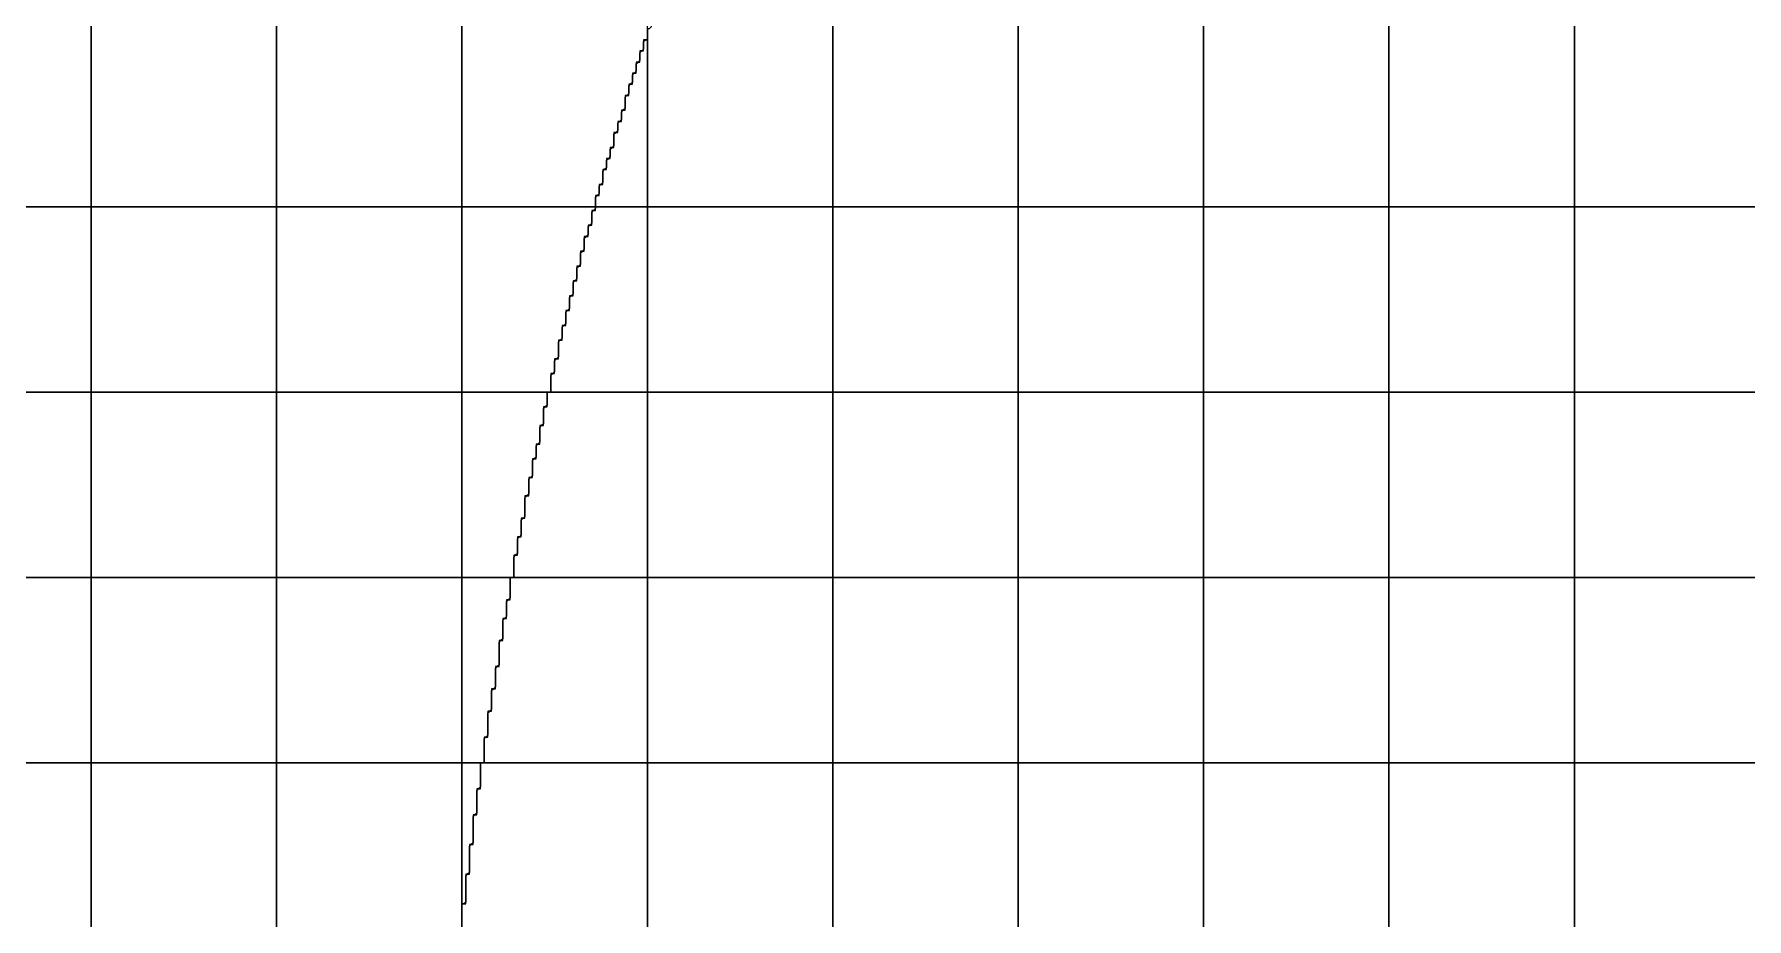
# Model space of a CAD drawing. Header units: metres. Extents: x -2.2 to 1, y -5.2 to 5.1.
# Drawn here: x -1.161 to -0.007, y 1.859 to 2.456 of the extents above; entities that cross this region are included whole.
import ezdxf

# ---------------------------------------------------------------- set-up
doc = ezdxf.new("R2010")
doc.units = ezdxf.units.M

msp = doc.modelspace()

# ---------------------------------------------------------------- linework, layer by layer
at = {"layer": '5', "color": 6}
for points in [[(-0.7479, 2.3395, 0), (-0.6229, 2.3395, 0), (-0.6229, 2.4645, 0), (-0.7454, 2.4645, 0), (-0.7454, 2.4607, 0), (-0.7467, 2.4595, 0), (-0.7479, 2.4595, 0), (-0.7479, 2.3395, 0)], [(-0.6229, 2.3395, 0), (-0.4979, 2.3395, 0), (-0.4979, 2.4645, 0), (-0.6229, 2.4645, 0), (-0.6229, 2.3395, 0)], [(-0.4979, 2.3395, 0), (-0.3729, 2.3395, 0), (-0.3729, 2.4645, 0), (-0.4979, 2.4645, 0), (-0.4979, 2.3395, 0)], [(-0.3729, 2.3395, 0), (-0.2479, 2.3395, 0), (-0.2479, 2.4645, 0), (-0.3729, 2.4645, 0), (-0.3729, 2.3395, 0)], [(-0.2479, 2.3395, 0), (-0.1229, 2.3395, 0), (-0.1229, 2.4645, 0), (-0.2479, 2.4645, 0), (-0.2479, 2.3395, 0)], [(-0.1229, 2.3395, 0), (0.0021, 2.3395, 0), (0.0021, 2.4645, 0), (-0.1229, 2.4645, 0), (-0.1229, 2.3395, 0)], [(-0.7829, 2.3395, 0), (-0.7479, 2.3395, 0), (-0.7479, 2.452, 0), (-0.7504, 2.452, 0), (-0.7504, 2.4457, 0), (-0.7517, 2.4445, 0), (-0.7529, 2.4445, 0), (-0.7529, 2.4383, 0), (-0.7542, 2.437, 0), (-0.7554, 2.437, 0), (-0.7554, 2.4308, 0), (-0.7567, 2.4295, 0), (-0.7579, 2.4295, 0), (-0.7579, 2.4232, 0), (-0.7592, 2.422, 0), (-0.7604, 2.422, 0), (-0.7604, 2.4158, 0), (-0.7617, 2.4145, 0), (-0.7629, 2.4145, 0), (-0.7629, 2.4057, 0), (-0.7642, 2.4045, 0), (-0.7654, 2.4045, 0), (-0.7654, 2.3982, 0), (-0.7667, 2.397, 0), (-0.7679, 2.397, 0), (-0.7679, 2.3908, 0), (-0.7692, 2.3895, 0), (-0.7704, 2.3895, 0), (-0.7704, 2.3807, 0), (-0.7717, 2.3795, 0), (-0.7729, 2.3795, 0), (-0.7729, 2.3733, 0), (-0.7742, 2.372, 0), (-0.7754, 2.372, 0), (-0.7754, 2.3657, 0), (-0.7767, 2.3645, 0), (-0.7779, 2.3645, 0), (-0.7779, 2.3558, 0), (-0.7792, 2.3545, 0), (-0.7804, 2.3545, 0), (-0.7804, 2.3483, 0), (-0.7817, 2.347, 0), (-0.7829, 2.347, 0), (-0.7829, 2.3395, 0)], [(-0.8129, 2.2145, 0), (-0.7479, 2.2145, 0), (-0.7479, 2.3395, 0), (-0.7829, 2.3395, 0), (-0.7829, 2.3382, 0), (-0.7842, 2.337, 0), (-0.7854, 2.337, 0), (-0.7854, 2.3283, 0), (-0.7867, 2.327, 0), (-0.7879, 2.327, 0), (-0.7879, 2.3207, 0), (-0.7892, 2.3195, 0), (-0.7904, 2.3195, 0), (-0.7904, 2.3108, 0), (-0.7917, 2.3095, 0), (-0.7929, 2.3095, 0), (-0.7929, 2.3007, 0), (-0.7942, 2.2995, 0), (-0.7954, 2.2995, 0), (-0.7954, 2.2908, 0), (-0.7967, 2.2895, 0), (-0.7979, 2.2895, 0), (-0.7979, 2.2807, 0), (-0.7992, 2.2795, 0), (-0.8004, 2.2795, 0), (-0.8004, 2.2708, 0), (-0.8017, 2.2695, 0), (-0.8029, 2.2695, 0), (-0.8029, 2.2607, 0), (-0.8042, 2.2595, 0), (-0.8054, 2.2595, 0), (-0.8054, 2.2508, 0), (-0.8067, 2.2495, 0), (-0.8079, 2.2495, 0), (-0.8079, 2.2382, 0), (-0.8092, 2.237, 0), (-0.8104, 2.237, 0), (-0.8104, 2.2283, 0), (-0.8117, 2.227, 0), (-0.8129, 2.227, 0), (-0.8129, 2.2145, 0)], [(-0.7479, 2.2145, 0), (-0.6229, 2.2145, 0), (-0.6229, 2.3395, 0), (-0.7479, 2.3395, 0), (-0.7479, 2.2145, 0)], [(-0.6229, 2.2145, 0), (-0.4979, 2.2145, 0), (-0.4979, 2.3395, 0), (-0.6229, 2.3395, 0), (-0.6229, 2.2145, 0)], [(-0.4979, 2.2145, 0), (-0.3729, 2.2145, 0), (-0.3729, 2.3395, 0), (-0.4979, 2.3395, 0), (-0.4979, 2.2145, 0)], [(-0.3729, 2.2145, 0), (-0.2479, 2.2145, 0), (-0.2479, 2.3395, 0), (-0.3729, 2.3395, 0), (-0.3729, 2.2145, 0)], [(-0.2479, 2.2145, 0), (-0.1229, 2.2145, 0), (-0.1229, 2.3395, 0), (-0.2479, 2.3395, 0), (-0.2479, 2.2145, 0)], [(-0.1229, 2.2145, 0), (0.0021, 2.2145, 0), (0.0021, 2.3395, 0), (-0.1229, 2.3395, 0), (-0.1229, 2.2145, 0)], [(-0.8379, 2.0895, 0), (-0.7479, 2.0895, 0), (-0.7479, 2.2145, 0), (-0.8154, 2.2145, 0), (-0.8154, 2.2058, 0), (-0.8167, 2.2045, 0), (-0.8179, 2.2045, 0), (-0.8179, 2.1932, 0), (-0.8192, 2.192, 0), (-0.8204, 2.192, 0), (-0.8204, 2.1808, 0), (-0.8217, 2.1795, 0), (-0.8229, 2.1795, 0), (-0.8229, 2.1707, 0), (-0.8242, 2.1695, 0), (-0.8254, 2.1695, 0), (-0.8254, 2.1582, 0), (-0.8267, 2.157, 0), (-0.8279, 2.157, 0), (-0.8279, 2.1458, 0), (-0.8292, 2.1445, 0), (-0.8304, 2.1445, 0), (-0.8304, 2.1307, 0), (-0.8317, 2.1295, 0), (-0.8329, 2.1295, 0), (-0.8329, 2.1183, 0), (-0.8342, 2.117, 0), (-0.8354, 2.117, 0), (-0.8354, 2.1058, 0), (-0.8367, 2.1045, 0), (-0.8379, 2.1045, 0), (-0.8379, 2.0895, 0)], [(-0.7479, 2.0895, 0), (-0.6229, 2.0895, 0), (-0.6229, 2.2145, 0), (-0.7479, 2.2145, 0), (-0.7479, 2.0895, 0)], [(-0.6229, 2.0895, 0), (-0.4979, 2.0895, 0), (-0.4979, 2.2145, 0), (-0.6229, 2.2145, 0), (-0.6229, 2.0895, 0)], [(-0.4979, 2.0895, 0), (-0.3729, 2.0895, 0), (-0.3729, 2.2145, 0), (-0.4979, 2.2145, 0), (-0.4979, 2.0895, 0)], [(-0.3729, 2.0895, 0), (-0.2479, 2.0895, 0), (-0.2479, 2.2145, 0), (-0.3729, 2.2145, 0), (-0.3729, 2.0895, 0)], [(-0.2479, 2.0895, 0), (-0.1229, 2.0895, 0), (-0.1229, 2.2145, 0), (-0.2479, 2.2145, 0), (-0.2479, 2.0895, 0)], [(-0.1229, 2.0895, 0), (0.0021, 2.0895, 0), (0.0021, 2.2145, 0), (-0.1229, 2.2145, 0), (-0.1229, 2.0895, 0)], [(-0.8579, 1.9645, 0), (-0.7479, 1.9645, 0), (-0.7479, 2.0895, 0), (-0.8404, 2.0895, 0), (-0.8404, 2.0758, 0), (-0.8417, 2.0745, 0), (-0.8429, 2.0745, 0), (-0.8429, 2.0633, 0), (-0.8442, 2.062, 0), (-0.8454, 2.062, 0), (-0.8454, 2.0482, 0), (-0.8467, 2.047, 0), (-0.8479, 2.047, 0), (-0.8479, 2.0307, 0), (-0.8492, 2.0295, 0), (-0.8504, 2.0295, 0), (-0.8504, 2.0158, 0), (-0.8517, 2.0145, 0), (-0.8529, 2.0145, 0), (-0.8529, 2.0008, 0), (-0.8542, 1.9995, 0), (-0.8554, 1.9995, 0), (-0.8554, 1.9832, 0), (-0.8567, 1.982, 0), (-0.8579, 1.982, 0), (-0.8579, 1.9645, 0)], [(-0.7479, 1.9645, 0), (-0.6229, 1.9645, 0), (-0.6229, 2.0895, 0), (-0.7479, 2.0895, 0), (-0.7479, 1.9645, 0)], [(-0.6229, 1.9645, 0), (-0.4979, 1.9645, 0), (-0.4979, 2.0895, 0), (-0.6229, 2.0895, 0), (-0.6229, 1.9645, 0)], [(-0.4979, 1.9645, 0), (-0.3729, 1.9645, 0), (-0.3729, 2.0895, 0), (-0.4979, 2.0895, 0), (-0.4979, 1.9645, 0)], [(-0.3729, 1.9645, 0), (-0.2479, 1.9645, 0), (-0.2479, 2.0895, 0), (-0.3729, 2.0895, 0), (-0.3729, 1.9645, 0)], [(-0.2479, 1.9645, 0), (-0.1229, 1.9645, 0), (-0.1229, 2.0895, 0), (-0.2479, 2.0895, 0), (-0.2479, 1.9645, 0)], [(-0.1229, 1.9645, 0), (0.0021, 1.9645, 0), (0.0021, 2.0895, 0), (-0.1229, 2.0895, 0), (-0.1229, 1.9645, 0)], [(-0.8729, 1.8395, 0), (-0.7479, 1.8395, 0), (-0.7479, 1.9645, 0), (-0.8604, 1.9645, 0), (-0.8604, 1.9483, 0), (-0.8617, 1.947, 0), (-0.8629, 1.947, 0), (-0.8629, 1.9307, 0), (-0.8642, 1.9295, 0), (-0.8654, 1.9295, 0), (-0.8654, 1.9107, 0), (-0.8667, 1.9095, 0), (-0.8679, 1.9095, 0), (-0.8679, 1.8907, 0), (-0.8692, 1.8895, 0), (-0.8704, 1.8895, 0), (-0.8704, 1.8707, 0), (-0.8717, 1.8695, 0), (-0.8729, 1.8695, 0), (-0.8729, 1.8395, 0)], [(-0.7479, 1.8395, 0), (-0.6229, 1.8395, 0), (-0.6229, 1.9645, 0), (-0.7479, 1.9645, 0), (-0.7479, 1.8395, 0)], [(-0.6229, 1.8395, 0), (-0.4979, 1.8395, 0), (-0.4979, 1.9645, 0), (-0.6229, 1.9645, 0), (-0.6229, 1.8395, 0)], [(-0.4979, 1.8395, 0), (-0.3729, 1.8395, 0), (-0.3729, 1.9645, 0), (-0.4979, 1.9645, 0), (-0.4979, 1.8395, 0)], [(-0.3729, 1.8395, 0), (-0.2479, 1.8395, 0), (-0.2479, 1.9645, 0), (-0.3729, 1.9645, 0), (-0.3729, 1.8395, 0)], [(-0.2479, 1.8395, 0), (-0.1229, 1.8395, 0), (-0.1229, 1.9645, 0), (-0.2479, 1.9645, 0), (-0.2479, 1.8395, 0)], [(-0.1229, 1.8395, 0), (0.0021, 1.8395, 0), (0.0021, 1.9645, 0), (-0.1229, 1.9645, 0), (-0.1229, 1.8395, 0)]]:
    msp.add_polyline3d(points, dxfattribs=at)
at = {"layer": '6', "color": 4}
for points in [[(-1.2404, 2.3395, 0), (-1.1229, 2.3395, 0), (-1.1229, 2.4645, 0), (-1.2179, 2.4645, 0)], [(-1.1229, 2.3395, 0), (-0.9979, 2.3395, 0), (-0.9979, 2.4645, 0), (-1.1229, 2.4645, 0), (-1.1229, 2.3395, 0)], [(-0.9979, 2.3395, 0), (-0.8729, 2.3395, 0), (-0.8729, 2.4645, 0), (-0.9979, 2.4645, 0), (-0.9979, 2.3395, 0)], [(-0.8729, 2.3395, 0), (-0.7829, 2.3395, 0), (-0.7829, 2.3457, 0), (-0.7817, 2.347, 0), (-0.7804, 2.347, 0), (-0.7804, 2.3533, 0), (-0.7792, 2.3545, 0), (-0.7779, 2.3545, 0), (-0.7779, 2.3632, 0), (-0.7767, 2.3645, 0), (-0.7754, 2.3645, 0), (-0.7754, 2.3708, 0), (-0.7742, 2.372, 0), (-0.7729, 2.372, 0), (-0.7729, 2.3782, 0), (-0.7717, 2.3795, 0), (-0.7704, 2.3795, 0), (-0.7704, 2.3883, 0), (-0.7692, 2.3895, 0), (-0.7679, 2.3895, 0), (-0.7679, 2.3958, 0), (-0.7667, 2.397, 0), (-0.7654, 2.397, 0), (-0.7654, 2.4032, 0), (-0.7642, 2.4045, 0), (-0.7629, 2.4045, 0), (-0.7629, 2.4133, 0), (-0.7617, 2.4145, 0), (-0.7604, 2.4145, 0), (-0.7604, 2.4207, 0), (-0.7592, 2.422, 0), (-0.7579, 2.422, 0), (-0.7579, 2.4282, 0), (-0.7567, 2.4295, 0), (-0.7554, 2.4295, 0), (-0.7554, 2.4358, 0), (-0.7542, 2.437, 0), (-0.7529, 2.437, 0), (-0.7529, 2.4432, 0), (-0.7517, 2.4445, 0), (-0.7504, 2.4445, 0), (-0.7504, 2.4508, 0), (-0.7492, 2.452, 0), (-0.7479, 2.452, 0), (-0.7479, 2.4645, 0)], [(-0.8729, 2.4645, 0), (-0.8729, 2.3395, 0)], [(-1.2479, 2.2145, 0), (-1.1229, 2.2145, 0), (-1.1229, 2.3395, 0), (-1.2404, 2.3395, 0), (-1.2404, 2.3382, 0), (-1.2417, 2.337, 0), (-1.2429, 2.337, 0), (-1.2429, 2.3232, 0), (-1.2442, 2.322, 0), (-1.2454, 2.322, 0), (-1.2454, 2.3083, 0), (-1.2467, 2.307, 0), (-1.2479, 2.307, 0), (-1.2479, 2.2145, 0)], [(-1.1229, 2.2145, 0), (-0.9979, 2.2145, 0), (-0.9979, 2.3395, 0), (-1.1229, 2.3395, 0), (-1.1229, 2.2145, 0)], [(-0.9979, 2.2145, 0), (-0.8729, 2.2145, 0), (-0.8729, 2.3395, 0), (-0.9979, 2.3395, 0), (-0.9979, 2.2145, 0)], [(-0.8729, 2.2145, 0), (-0.8129, 2.2145, 0), (-0.8129, 2.2258, 0), (-0.8117, 2.227, 0), (-0.8104, 2.227, 0), (-0.8104, 2.2357, 0), (-0.8092, 2.237, 0), (-0.8079, 2.237, 0), (-0.8079, 2.2483, 0), (-0.8067, 2.2495, 0), (-0.8054, 2.2495, 0), (-0.8054, 2.2582, 0), (-0.8042, 2.2595, 0), (-0.8029, 2.2595, 0), (-0.8029, 2.2683, 0), (-0.8017, 2.2695, 0), (-0.8004, 2.2695, 0), (-0.8004, 2.2782, 0), (-0.7992, 2.2795, 0), (-0.7979, 2.2795, 0), (-0.7979, 2.2883, 0), (-0.7967, 2.2895, 0), (-0.7954, 2.2895, 0), (-0.7954, 2.2982, 0), (-0.7942, 2.2995, 0), (-0.7929, 2.2995, 0), (-0.7929, 2.3083, 0), (-0.7917, 2.3095, 0), (-0.7904, 2.3095, 0), (-0.7904, 2.3182, 0), (-0.7892, 2.3195, 0), (-0.7879, 2.3195, 0), (-0.7879, 2.3258, 0), (-0.7867, 2.327, 0), (-0.7854, 2.327, 0), (-0.7854, 2.3357, 0), (-0.7842, 2.337, 0), (-0.7829, 2.337, 0), (-0.7829, 2.3395, 0), (-0.8729, 2.3395, 0), (-0.8729, 2.2145, 0)], [(-1.2479, 2.0895, 0), (-1.1229, 2.0895, 0), (-1.1229, 2.2145, 0), (-1.2479, 2.2145, 0), (-1.2479, 2.0895, 0)], [(-1.1229, 2.0895, 0), (-0.9979, 2.0895, 0), (-0.9979, 2.2145, 0), (-1.1229, 2.2145, 0), (-1.1229, 2.0895, 0)], [(-0.9979, 2.0895, 0), (-0.8729, 2.0895, 0), (-0.8729, 2.2145, 0), (-0.9979, 2.2145, 0), (-0.9979, 2.0895, 0)], [(-0.8729, 2.0895, 0), (-0.8379, 2.0895, 0), (-0.8379, 2.1033, 0), (-0.8367, 2.1045, 0), (-0.8354, 2.1045, 0), (-0.8354, 2.1157, 0), (-0.8342, 2.117, 0), (-0.8329, 2.117, 0), (-0.8329, 2.1282, 0), (-0.8317, 2.1295, 0), (-0.8304, 2.1295, 0), (-0.8304, 2.1433, 0), (-0.8292, 2.1445, 0), (-0.8279, 2.1445, 0), (-0.8279, 2.1557, 0), (-0.8267, 2.157, 0), (-0.8254, 2.157, 0), (-0.8254, 2.1683, 0), (-0.8242, 2.1695, 0), (-0.8229, 2.1695, 0), (-0.8229, 2.1782, 0), (-0.8217, 2.1795, 0), (-0.8204, 2.1795, 0), (-0.8204, 2.1907, 0), (-0.8192, 2.192, 0), (-0.8179, 2.192, 0), (-0.8179, 2.2033, 0), (-0.8167, 2.2045, 0), (-0.8154, 2.2045, 0), (-0.8154, 2.2145, 0), (-0.8729, 2.2145, 0), (-0.8729, 2.0895, 0)], [(-1.2479, 1.9645, 0), (-1.1229, 1.9645, 0), (-1.1229, 2.0895, 0), (-1.2479, 2.0895, 0), (-1.2479, 1.9645, 0)], [(-1.1229, 1.9645, 0), (-0.9979, 1.9645, 0), (-0.9979, 2.0895, 0), (-1.1229, 2.0895, 0), (-1.1229, 1.9645, 0)], [(-0.9979, 1.9645, 0), (-0.8729, 1.9645, 0), (-0.8729, 2.0895, 0), (-0.9979, 2.0895, 0), (-0.9979, 1.9645, 0)], [(-0.8729, 1.9645, 0), (-0.8579, 1.9645, 0), (-0.8579, 1.9808, 0), (-0.8567, 1.982, 0), (-0.8554, 1.982, 0), (-0.8554, 1.9983, 0), (-0.8542, 1.9995, 0), (-0.8529, 1.9995, 0), (-0.8529, 2.0133, 0), (-0.8517, 2.0145, 0), (-0.8504, 2.0145, 0), (-0.8504, 2.0282, 0), (-0.8492, 2.0295, 0), (-0.8479, 2.0295, 0), (-0.8479, 2.0457, 0), (-0.8467, 2.047, 0), (-0.8454, 2.047, 0), (-0.8454, 2.0608, 0), (-0.8442, 2.062, 0), (-0.8429, 2.062, 0), (-0.8429, 2.0732, 0), (-0.8417, 2.0745, 0), (-0.8404, 2.0745, 0), (-0.8404, 2.0895, 0), (-0.8729, 2.0895, 0), (-0.8729, 1.9645, 0)], [(-1.2479, 1.8395, 0), (-1.1229, 1.8395, 0), (-1.1229, 1.9645, 0), (-1.2479, 1.9645, 0), (-1.2479, 1.8395, 0)], [(-1.1229, 1.8395, 0), (-0.9979, 1.8395, 0), (-0.9979, 1.9645, 0), (-1.1229, 1.9645, 0), (-1.1229, 1.8395, 0)], [(-0.9979, 1.8395, 0), (-0.8754, 1.8395, 0), (-0.8754, 1.8482, 0), (-0.8742, 1.8495, 0), (-0.8729, 1.8495, 0), (-0.8729, 1.9645, 0), (-0.9979, 1.9645, 0), (-0.9979, 1.8395, 0)], [(-0.8729, 1.8695, 0), (-0.8704, 1.8695, 0), (-0.8704, 1.8882, 0), (-0.8692, 1.8895, 0), (-0.8679, 1.8895, 0), (-0.8679, 1.9083, 0), (-0.8667, 1.9095, 0), (-0.8654, 1.9095, 0), (-0.8654, 1.9283, 0), (-0.8642, 1.9295, 0), (-0.8629, 1.9295, 0), (-0.8629, 1.9458, 0), (-0.8617, 1.947, 0), (-0.8604, 1.947, 0), (-0.8604, 1.9645, 0), (-0.8729, 1.9645, 0), (-0.8729, 1.8695, 0)]]:
    msp.add_polyline3d(points, dxfattribs=at)

doc.saveas('drawing.dxf')
